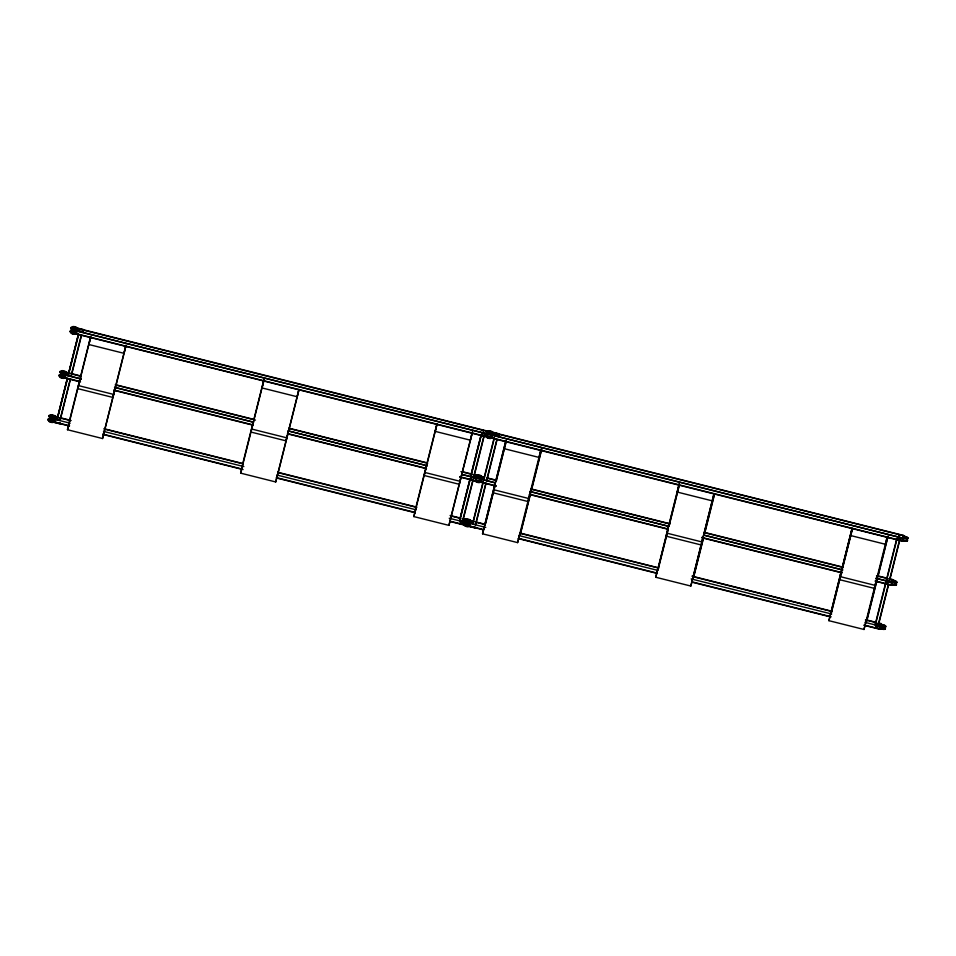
<?xml version="1.0" encoding="UTF-8"?>
<svg xmlns="http://www.w3.org/2000/svg" width="956" height="956" viewBox="0 0 956 956"><rect width="100%" height="100%" fill="white"/><g stroke="black" fill="none" stroke-linecap="round" stroke-linejoin="round"><path stroke-width="1.43" d="M468.38 521.199L469.253 521.749L466.205 520.936L469.241 521.57L468.237 524.354M477.558 480.557L479.542 480.426M480.259 477.94C478.37 474.845 475.933 478.478 480.366 477.558A2.318 0.681 14.1 0 1 480.127 478.526L479.589 480.677L475.61 480.569M490.703 436.51L488.934 436.545M490.344 432.877L491.456 433.438A2.318 0.681 14.1 0 1 491.229 434.418L482.744 433.176L482.171 435.494L490.679 436.569L491.432 433.367L489.054 432.53L488.408 432.817L489.412 433.45L498.829 435.852L489.603 434.096A3.477 1.028 14.1 0 1 486.461 432.399A3.477 1.028 14.1 0 1 489.149 431.909M883.906 628.63L875.553 627.913L876.138 625.606L884.611 626.837A2.318 0.681 14.1 0 0 884.85 625.857C875.051 623.515 889.678 626.24 884.049 629.012A2.318 0.681 14.1 0 0 884.79 628.367M892.725 584.618C896.071 586.865 897.445 579.802 893.298 580.854C893.86 583.602 900.994 581.284 889.558 579.264M906.276 540.642C910.494 537.858 899.966 535.91 907.017 537.583A2.318 0.681 14.1 0 1 906.802 538.634L898.329 537.392L897.744 539.71L906.264 540.785A2.318 0.681 14.1 0 0 906.778 539.985M69.465 426.053L53.548 422.062L54.946 416.398L57.539 417.043M64.65 377.967L66.048 372.302L64.65 377.967L80.519 381.946M76.504 330.848L487.357 433.881L486.604 436.892L75.739 333.859L77.149 328.195L488.002 431.228L487.321 434.024L76.468 330.991M52.006 416.015A3.477 1.028 14.1 0 0 48.684 416.278A3.477 1.028 14.1 0 0 51.827 418.083L56.763 419.314L57.372 416.804L53.058 415.729M61.519 371.681A3.477 1.028 14.1 0 0 59.87 372.458A3.477 1.028 14.1 0 0 62.929 373.975L67.864 375.218L68.342 373.222M57.181 419.708L67.529 378.612L70.23 379.293L59.881 420.377L57.181 419.708L57.79 417.186M68.892 373.079L68.282 375.6L78.619 334.516M59.881 420.377L60.491 417.856M60.742 417.856L60.097 420.509L70.541 378.863M71.831 373.748L71.186 376.401L81.535 335.305M54.839 420.473L51.421 419.612A3.477 1.028 14.1 0 0 47.812 419.768A3.477 1.028 14.1 0 0 50.943 421.608L60.037 423.89L60.264 422.994M73.242 327.645A3.477 1.028 14.1 0 0 70.899 328.231A3.477 1.028 14.1 0 0 74.03 329.88L83.124 332.15L83.734 329.653L75.201 327.514M69.585 420.987L69.621 420.078M125.929 346.048L102.555 438.529L67.47 429.734L69.788 420.174M80.686 376.879L80.71 375.971L64.47 371.705M80.878 376.078L77.818 388.638L112.892 397.433L115.963 384.874M90.892 336.345L88.908 344.53L123.993 353.326L125.965 345.14M102.555 438.529L104.861 428.969M105.052 428.969L104.67 429.782L114.648 390.108M242.764 464.413L242.788 463.505M298.917 389.427L275.722 481.955L240.649 473.148L242.955 463.6M253.854 420.305L253.89 419.397L116.154 384.862L115.76 385.674L125.75 346M254.057 419.505L250.986 432.064L286.059 440.859L289.13 428.3M264.059 379.771L262.075 387.957L297.161 396.752L298.81 389.929M275.722 481.955L278.029 472.395M277.838 473.208L278.22 472.395M288.927 429.101L289.321 428.288L427.093 462.835L427.069 463.744M415.968 507.851L416.003 506.943M472.515 432.052L448.938 525.382L413.852 516.587L416.171 507.039M427.26 462.931L424.201 475.502L459.274 484.298L462.346 471.738M436.94 424.572L435.291 431.395L470.364 440.19L472.348 432.004L462.142 472.539L462.537 471.726L471.272 473.913L470.639 476.566L481.298 434.287L471.272 473.913M448.938 525.382L451.244 515.834M451.435 515.822L451.053 516.646L461.222 476.16M469.802 479.769L459.537 520.673L470.029 479.04M459.776 520.662L470.113 479.577L472.826 480.247L462.477 521.343L459.776 520.662L460.386 518.14M471.487 474.045L470.878 476.566L481.466 434.371M471.117 479.434L471.655 477.283L480.127 478.526M462.477 521.343L463.086 518.821M474.188 474.714L473.579 477.235L484.166 435.04M449.941 521.474L464.413 525.095L465.046 522.442L469.026 522.621A2.318 0.681 14.1 0 0 469.265 521.641L469.276 521.665M465.13 522.239L465.811 519.431L463.337 518.809L462.692 521.462L473.029 480.378M484.405 435.04L473.782 477.367L474.427 474.714L476.901 475.323L476.231 478.131L461.76 474.499M481.621 476.518L480.94 479.315L495.411 482.947M472.336 523.53L472.945 521.02L468.022 519.789A3.477 1.028 14.1 0 0 464.401 519.933A3.477 1.028 14.1 0 0 467.544 521.785L472.467 523.016L467.412 522.299A3.477 1.028 14.1 0 1 464.269 520.494A3.477 1.028 14.1 0 1 467.592 520.231M473.16 521.271L472.515 523.924L483.15 481.597M478.048 476.004A3.477 1.028 14.1 0 0 475.371 476.494A3.477 1.028 14.1 0 0 478.502 478.191L483.437 479.434L483.915 477.438M483.103 482.828L485.803 483.509L475.467 524.593L472.766 523.924L473.375 521.402M475.467 524.593L476.076 522.072M476.315 522.072L475.67 524.725L486.078 483.067M487.166 477.976L486.556 480.498L496.893 439.401M463.529 524.402A3.477 1.028 14.1 0 0 466.516 525.824L475.622 528.106L475.837 527.21M498.697 436.366L499.307 433.869L490.786 431.73M541.012 449.284L517.614 542.614L482.541 533.818L494.838 484.584M485.17 525.202L485.194 524.294L470.531 520.614L469.85 523.422L485.768 527.413M482.541 533.818L505.927 440.489M506.25 441.421L496.26 481.095L496.295 480.187L487.369 477.952L486.771 480.617L497.108 439.521M528.716 498.506L493.643 489.711L505.628 441.803M496.26 481.095L496.463 480.294M517.614 542.614L519.933 533.054M530.616 493.511L520.423 534.045L520.446 533.185M531.022 488.958L527.951 501.518L492.878 492.722M520.423 534.045L520.638 533.185M541.717 449.404L531.524 489.938L531.536 489.09M541.036 449.236L539.053 457.422L503.979 448.627M531.524 489.938L531.727 489.078L669.463 523.613L669.427 524.521L679.417 484.847M713.869 494.133L690.83 586.052L655.756 577.257L658.063 567.697M658.361 567.721L658.158 568.581L667.778 530.329M669.164 523.601L666.093 536.161L701.166 544.956M669.427 524.521L669.63 523.721M679.166 483.867L677.195 492.053L712.268 500.86L701.931 541.944L666.846 533.149M690.83 586.052L702.768 538.24M703.58 537.798L693.59 577.472L693.614 576.611M693.59 577.472L693.805 576.611M712.268 500.86L713.917 494.037M714.67 493.69L704.692 533.364L704.703 532.516M704.692 533.364L704.895 532.504L842.678 567.051L842.642 567.96M887.037 537.559L863.997 629.478L828.924 620.683L840.862 572.871M841.722 571.58L831.553 612.067L831.577 611.159M828.924 620.683L851.951 528.764M831.553 612.067L831.744 611.254M875.098 585.371L840.013 576.576L852.011 528.656M863.997 629.478L866.315 619.918M876.999 580.364L866.805 620.91L866.817 620.05M877.405 575.823L874.334 588.382L839.26 579.587M866.805 620.91L867.02 620.038M888.088 536.268L877.907 576.803L877.919 575.954M887.084 537.463L885.435 544.287L850.362 535.48M877.907 576.803L878.11 575.942L886.857 578.129L886.212 580.782L896.836 538.455M875.361 624.877L885.698 583.793L888.399 584.463L878.062 625.559L875.361 624.877L875.971 622.356M887.06 578.26L886.451 580.782L897.051 538.587M886.69 583.65L887.228 581.499L895.7 582.742A2.318 0.681 14.1 0 0 895.939 581.762M878.062 625.559L878.672 623.037M880.703 626.455L881.384 623.647L878.911 623.025L878.265 625.678L888.602 584.594M890 578.918L892.486 579.539L891.805 582.347L875.887 578.356M903.575 535.444L902.894 538.24L492.041 435.207L492.722 432.411L903.575 535.444L902.177 541.108L491.324 438.075L492.077 435.064L902.942 538.097M50.943 421.608L51.074 421.094A3.477 1.028 14.1 0 1 47.943 419.254A3.477 1.028 14.1 0 1 51.552 419.098L54.97 419.959M51.827 418.083L56.763 419.314M67.099 378.229L62.176 376.987A3.477 1.028 14.1 0 1 59.033 375.146A3.477 1.028 14.1 0 1 62.654 375.003L65.426 375.696M62.929 373.975C70.326 371.884 51.66 372.553 67.984 374.692L67.864 375.218M78.201 334.122L73.265 332.891A3.477 1.028 14.1 0 1 70.135 331.051A3.477 1.028 14.1 0 1 73.743 330.895L76.827 331.672M74.03 329.88C82.18 327.358 57.205 328.972 83.256 331.636L83.124 332.15M53.548 422.062L54.946 416.398M75.739 333.859L77.149 328.195M57.372 416.804L54.157 416.553M67.207 378.803L56.942 419.708L67.278 378.624M78.308 334.696L68.043 375.612L78.38 334.516M70.983 376.282L81.32 335.186M69.406 420.939L79.599 380.404M80.507 376.843L90.485 337.169M67.47 429.734L90.665 337.205M242.573 464.365L252.766 423.831M253.675 420.258L263.868 379.723M240.649 473.148L264.035 379.831M278.017 473.256L287.995 433.582M289.118 429.148L299.097 389.474M415.788 507.803L425.982 467.269M426.89 463.696L436.868 424.022M413.852 516.587L437.047 424.07M483.15 431.467L483.425 430.367M464.413 525.095L465.811 519.431M476.59 476.566L476.901 475.323M487.656 432.602L488.002 431.228M450.013 521.187L464.664 524.868L465.202 522.717L469.348 522.836A2.88 0.848 14.1 0 0 469.659 521.618L468.942 521.259M459.669 476.721L475.753 480.772L476.303 478.621L480.438 478.729A2.88 0.848 14.1 0 0 480.76 477.51L480.27 477.271M74.377 333.369C75.667 335.257 69.047 332.449 73.194 332.939L486.855 436.665L487.393 434.514L491.539 434.633A2.88 0.848 14.1 0 0 491.85 433.415M466.516 525.824L466.648 525.31A3.477 1.028 14.1 0 1 464.329 524.414M482.672 482.445L477.749 481.203A3.477 1.028 14.1 0 1 475.67 480.45M478.502 478.191L478.633 477.677A3.477 1.028 14.1 0 1 475.49 475.885A3.477 1.028 14.1 0 1 478.813 475.61M493.774 438.338L488.839 437.107A3.477 1.028 14.1 0 1 487.034 436.474A2.318 0.681 14.1 0 0 490.44 437.513A2.318 0.681 14.1 0 0 490.416 436.402M489.603 434.096L489.735 433.57A3.477 1.028 14.1 0 1 486.592 431.73A3.477 1.028 14.1 0 1 490.213 431.586M469.372 522.836L468.81 524.987L464.664 524.868M475.753 480.772L479.9 480.88L480.462 478.729M486.855 436.665L491.002 436.784L491.838 433.403L490.906 432.937M469.886 523.267L469.133 526.278L483.593 529.911M472.945 521.02L472.826 521.546C455.809 517.961 475.084 520.028 467.878 520.231M483.437 479.434L478.633 477.677M493.953 438.732L483.617 479.828L484.262 477.175L479.422 475.765M472.766 523.924L483.354 481.728M483.856 479.816L494.455 437.621M484.991 525.155L494.826 486.042M496.08 481.047L506.274 440.513M485.529 523.78L494.79 486.939M520.243 533.998L530.425 493.511M531.345 489.89L541.514 449.416M655.756 577.257L679.142 483.927M669.248 524.474L679.238 484.8M667.802 530.974L658.337 568.629L658.529 567.816L519.694 532.946M693.411 577.424L703.401 537.75M704.512 533.317L714.49 493.643M831.373 612.019L841.555 571.485M842.463 567.912L852.453 528.238M843.001 566.55L852.274 529.708M866.626 620.862L876.807 580.376M877.728 576.755L887.897 536.28M885.734 582.562L875.11 624.889L875.756 622.237L865.622 619.691M898.736 535.683L899.01 534.583M889.152 581.451L899.751 539.256M889.367 581.571L899.99 539.244M881.384 623.647L879.986 629.311L864.069 625.32M892.486 579.539L891.088 585.215L875.326 581.26M864.14 625.045L880.237 629.084L880.775 626.933L884.921 627.052A2.88 0.848 14.1 0 0 885.232 625.833L877.99 623.085M881.492 623.969L880.954 626.12L881.886 626.574M875.242 580.937L891.339 584.988L891.876 582.837L896.023 582.945M892.354 580.806L892.593 579.862L876.497 575.835M488.839 437.107L902.428 540.881L902.978 538.73L907.113 538.837A2.88 0.848 14.1 0 0 907.435 537.63L903.695 535.754L490.655 432.243M903.42 536.83L903.695 535.754M880.237 629.084L884.384 629.203L885.22 625.822M891.339 584.988L895.485 585.096L896.322 581.726L892.593 579.862M902.428 540.881L906.575 541L907.411 537.619M491.444 433.546L489.819 433.57M479.589 480.653L479.613 480.617A2.318 0.681 14.1 0 0 480.426 480.223M465.225 525.322C464.688 526.302 468.978 527.031 467.759 525.788M490.655 436.593L490.691 436.557A2.318 0.681 14.1 0 0 491.48 436.032M891.195 584.785L895.115 584.642M884.001 629.048L881.396 628.594M487.357 437.143C486.963 438.135 491.276 438.744 489.962 437.585M466.05 524.497L468.464 524.796A2.318 0.681 14.1 0 0 469.336 524.366M906.24 540.809L904.089 540.618M476.578 481.155L477.594 482.194L478.956 481.752M468.488 524.772L459.979 523.697L460.553 521.39L465.058 522.514M75.201 327.956C78.643 328.004 71.891 325.673 73.684 327.502A2.318 0.681 14.1 0 1 76.719 329.007A2.318 0.681 14.1 0 1 73.062 328.601A2.318 0.681 14.1 0 1 73.684 327.55L75.644 328.171M479.386 476.231C485.182 475.753 468.309 474.272 484.453 477.522M50.859 421.106C46.952 420.664 53.345 423.484 52.186 421.572M62.51 377.154C58.005 376.078 63.825 379.448 63.383 377.536M73.194 332.939L74.15 333.25M52.054 417.557C56.99 417.856 47.681 415.334 51.911 417.521A3.477 1.028 14.1 0 1 48.816 415.764A3.477 1.028 14.1 0 1 52.138 415.502M76.217 328.314L488.349 431.658M482.708 433.343L487.393 434.514M898.293 537.559L902.978 538.73M77.006 332.258C64.231 328.756 79.396 334.731 73.708 331.469A3.477 1.028 14.1 0 0 70.003 331.565A3.477 1.028 14.1 0 0 73.134 333.405M64.638 372.302L68.868 373.306M71.76 374.035L80.447 376.21M115.162 384.91L255.491 420.102M288.772 428.443L427.655 463.278M460.923 471.619L477.486 475.873M487.345 478.251L496.021 480.426M530.747 489.125L669.618 523.96M704.345 532.659L843.228 567.494M473.698 474.989L477.462 476.088M65.402 374.955L81.284 378.935M114.565 387.276L253.519 422.122M288.258 430.833L427.213 465.68M461.951 474.391L476.267 477.988L475.502 480.999L459.74 477.044M495.411 482.78L480.988 479.171L480.223 482.183L496.092 486.162M530.15 491.492L669.104 526.338M703.831 535.049L842.786 569.895M876.078 578.249L891.84 582.192M65.367 375.099L81.284 379.09M114.553 387.431L253.436 422.265M288.162 430.965L427.033 465.799M530.138 491.647L669.009 526.481M703.736 535.181L842.618 570.015M471.619 477.438L476.303 478.621M887.192 581.654L891.876 582.837M65.606 376.294L62.522 375.517A3.477 1.028 14.1 0 0 58.902 375.66A3.477 1.028 14.1 0 0 62.044 377.5M480.868 480.426L481.489 480.581M62.176 376.987L79.181 381.313M113.907 390.012L252.79 424.846M287.505 433.546L426.388 468.38M477.749 481.203L496.212 485.887M529.481 494.228L668.363 529.062M701.632 537.403L841.961 572.596M113.812 390.287L252.766 425.133M287.505 433.845L426.46 468.691M529.385 494.503L668.34 529.349M701.632 537.702L842.033 572.907M78.571 385.627L113.644 394.422M251.739 429.053L286.812 437.848M424.954 472.491L460.027 481.286M60.694 417.844L70.864 420.389M104.156 428.742L243.111 463.588M277.849 472.3L416.804 507.146M450.097 515.487L460.23 518.033M691.929 576.133L832.329 611.35M54.886 416.685L70.792 420.676M104.073 429.017L242.955 463.839M277.67 472.551L416.553 507.373M451.268 516.085L459.955 518.26M462.118 518.797L466.158 519.861M470.46 520.9L473.351 521.618M476.243 522.346L484.931 524.521M519.646 533.233L658.529 568.055M693.243 576.767L832.126 611.589M865.407 619.942L875.529 622.476M462.322 519.012L466.146 520.088M878.182 623.3L884.85 625.857M54.277 419.206L70.182 423.197M103.475 431.383L243.876 466.588M277.061 475.072L416.111 509.787M449.212 518.248L466.05 522.454M519.048 535.599L658.003 570.445M691.188 578.93L831.696 614.003M864.989 622.344L880.739 626.3M460.517 521.546L465.202 522.717M876.09 625.762L880.775 626.933M51.074 421.094L60.168 423.377M466.648 525.31L475.741 527.592M53.62 421.787L69.537 425.779M102.806 434.12L241.689 468.942M276.415 477.653L415.298 512.476M469.205 526.003L483.664 529.624M518.391 538.336L657.262 573.158M691.989 581.869L830.872 616.692M102.734 434.394L243.063 469.587M276.344 477.94L415.227 512.763M518.319 538.61L657.202 573.445M691.917 582.144L830.8 616.978M903.468 535.874L907.041 537.654M880.739 626.228L881.623 626.67M479.255 476.984L480.366 477.546M465.381 521.904L466.074 522.251M884.79 628.044A2.88 0.848 14.1 0 1 884.408 629.203M896.214 584.164A2.88 0.848 14.1 0 1 895.497 585.096M896.334 581.726A2.88 0.848 14.1 0 1 896.035 582.945M895.688 584.092A2.318 0.681 14.1 0 1 895.163 584.893M906.885 539.782A2.88 0.848 14.1 0 1 906.599 540.988M906.73 540.451A2.318 0.681 14.1 0 1 906.228 541.216A2.318 0.681 14.1 0 1 903.384 540.594M895.629 584.558A2.318 0.681 14.1 0 1 895.043 585.323A2.318 0.681 14.1 0 1 892.115 584.606M884.408 628.57A2.318 0.681 14.1 0 1 883.858 629.418A2.318 0.681 14.1 0 1 880.715 628.534M480.151 480.426A2.318 0.681 14.1 0 1 479.374 481.107A2.318 0.681 14.1 0 1 476.53 480.39M479.673 481.848A2.318 0.681 14.1 0 1 478.801 482.601A2.318 0.681 14.1 0 1 475.73 481.633A2.318 0.681 14.1 0 1 476.602 480.88M477.618 481.716A3.477 1.028 14.1 0 1 474.75 480.426M479.123 480.414A2.318 0.681 14.1 0 1 479.255 481.621A2.318 0.681 14.1 0 1 475.741 480.39M468.834 524.354A2.318 0.681 14.1 0 1 468.368 525.202A2.318 0.681 14.1 0 1 465.273 524.402M468.679 526.039A2.318 0.681 14.1 0 1 467.699 526.708A2.318 0.681 14.1 0 1 464.759 525.824A2.318 0.681 14.1 0 1 465.13 524.975M464.198 523.063A3.477 1.028 14.1 0 1 466.193 523.123M467.627 524.366A2.318 0.681 14.1 0 1 469.049 525.513A2.318 0.681 14.1 0 1 466.612 525.501A2.318 0.681 14.1 0 1 464.592 524.354M491.324 436.414A2.318 0.681 14.1 0 1 490.476 437A2.318 0.681 14.1 0 1 487.811 436.378M488.719 437.621A3.477 1.028 14.1 0 1 485.995 436.462M490.165 437.394A2.318 0.681 14.1 0 1 490.548 438.481A2.318 0.681 14.1 0 1 487.309 437.824A2.318 0.681 14.1 0 1 487.154 436.784M469.838 524.366A2.88 0.848 14.1 0 1 468.822 524.987M480.904 480.223A2.88 0.848 14.1 0 1 479.924 480.88M491.886 436.617A2.88 0.848 14.1 0 1 491.014 436.784M491.862 435.948A2.88 0.848 14.1 0 1 492.077 436.402M64.195 377.716A2.318 0.681 14.1 0 1 62.391 378.277A2.318 0.681 14.1 0 1 59.893 376.903A2.318 0.681 14.1 0 1 63.096 377.118M63.06 373.461A3.477 1.028 14.1 0 1 59.917 371.621A3.477 1.028 14.1 0 1 63.538 371.466M53.094 421.823A2.318 0.681 14.1 0 1 51.373 422.397A2.318 0.681 14.1 0 1 48.78 421.046A2.318 0.681 14.1 0 1 51.803 421.142M74.15 329.354A3.477 1.028 14.1 0 1 71.019 327.514A3.477 1.028 14.1 0 1 74.64 327.37M75.07 333.441A2.318 0.681 14.1 0 1 73.648 334.206A2.318 0.681 14.1 0 1 71.019 332.76A2.318 0.681 14.1 0 1 74.58 333.178M49.879 419.732L52.938 420.509L49.891 419.696M51.015 415.215L51.493 415.705A2.318 0.681 14.1 0 1 54.516 417.21A2.318 0.681 14.1 0 1 50.859 416.804A2.318 0.681 14.1 0 1 51.493 415.752L54.074 415.944L51.015 415.215M60.969 375.636L64.028 376.401L60.969 375.636M62.104 371.119L62.594 371.609A2.318 0.681 14.1 0 1 65.617 373.115A2.318 0.681 14.1 0 1 61.961 372.709A2.318 0.681 14.1 0 1 62.594 371.645L65.175 371.836L62.128 371.071M488.779 431.228L489.257 431.718A2.318 0.681 14.1 0 1 492.292 433.223A2.318 0.681 14.1 0 1 488.635 432.817A2.318 0.681 14.1 0 1 489.257 431.765L491.85 431.957L488.803 431.192M904.077 537.547A2.318 0.681 14.1 0 0 907.734 537.953A2.318 0.681 14.1 0 0 904.711 536.495A2.318 0.681 14.1 0 0 904.077 537.547M892.988 581.654A2.318 0.681 14.1 0 0 896.644 582.061A2.318 0.681 14.1 0 0 893.609 580.591A2.318 0.681 14.1 0 0 892.988 581.654M881.886 625.75A2.318 0.681 14.1 0 0 885.543 626.156A2.318 0.681 14.1 0 0 882.519 624.698A2.318 0.681 14.1 0 0 881.886 625.75M477.414 477.438A2.318 0.681 14.1 0 0 481.059 477.845A2.318 0.681 14.1 0 0 478.036 476.387A2.318 0.681 14.1 0 0 477.414 477.438M477.534 476.925A2.318 0.681 14.1 0 0 481.191 477.331A2.318 0.681 14.1 0 0 478.167 475.861A2.318 0.681 14.1 0 0 477.534 476.925M477.785 475.933A2.318 0.681 14.1 0 0 481.442 476.339A2.318 0.681 14.1 0 0 478.418 474.881A2.318 0.681 14.1 0 0 477.785 475.933M488.504 433.331A2.318 0.681 14.1 0 0 492.161 433.737A2.318 0.681 14.1 0 0 489.137 432.279A2.318 0.681 14.1 0 0 488.504 433.331M488.886 431.825A2.318 0.681 14.1 0 0 492.543 432.231A2.318 0.681 14.1 0 0 489.508 430.774A2.318 0.681 14.1 0 0 488.886 431.825M466.313 521.546A2.318 0.681 14.1 0 0 469.97 521.94A2.318 0.681 14.1 0 0 466.934 520.482A2.318 0.681 14.1 0 0 466.313 521.546M466.695 520.04A2.318 0.681 14.1 0 0 470.352 520.434A2.318 0.681 14.1 0 0 467.317 518.977A2.318 0.681 14.1 0 0 466.695 520.04M466.444 521.02A2.318 0.681 14.1 0 0 470.101 521.426A2.318 0.681 14.1 0 0 467.066 519.968A2.318 0.681 14.1 0 0 466.444 521.02M61.076 376.234A2.318 0.681 14.1 0 0 64.733 376.64A2.318 0.681 14.1 0 0 61.698 375.182A2.318 0.681 14.1 0 0 61.076 376.234M60.945 376.748A2.318 0.681 14.1 0 0 64.602 377.154A2.318 0.681 14.1 0 0 61.566 375.696A2.318 0.681 14.1 0 0 60.945 376.748M61.829 373.222A2.318 0.681 14.1 0 0 65.486 373.629A2.318 0.681 14.1 0 0 62.463 372.171A2.318 0.681 14.1 0 0 61.829 373.222M62.212 371.717A2.318 0.681 14.1 0 0 65.868 372.123A2.318 0.681 14.1 0 0 62.833 370.665A2.318 0.681 14.1 0 0 62.212 371.717M49.975 420.341A2.318 0.681 14.1 0 0 53.632 420.736A2.318 0.681 14.1 0 0 50.608 419.278A2.318 0.681 14.1 0 0 49.975 420.341M49.843 420.855A2.318 0.681 14.1 0 0 53.5 421.261A2.318 0.681 14.1 0 0 50.477 419.792A2.318 0.681 14.1 0 0 49.843 420.855M72.931 329.115A2.318 0.681 14.1 0 0 76.588 329.521A2.318 0.681 14.1 0 0 73.552 328.063A2.318 0.681 14.1 0 0 72.931 329.115M73.313 327.609A2.318 0.681 14.1 0 0 76.958 328.016A2.318 0.681 14.1 0 0 73.935 326.558A2.318 0.681 14.1 0 0 73.313 327.609M50.74 417.33A2.318 0.681 14.1 0 0 54.384 417.724A2.318 0.681 14.1 0 0 51.361 416.266A2.318 0.681 14.1 0 0 50.74 417.33M51.11 415.824A2.318 0.681 14.1 0 0 54.767 416.219A2.318 0.681 14.1 0 0 51.743 414.761A2.318 0.681 14.1 0 0 51.11 415.824M72.166 332.126A2.318 0.681 14.1 0 0 75.823 332.533A2.318 0.681 14.1 0 0 72.799 331.075A2.318 0.681 14.1 0 0 72.166 332.126M72.047 332.652A2.318 0.681 14.1 0 0 75.691 333.058A2.318 0.681 14.1 0 0 72.668 331.589A2.318 0.681 14.1 0 0 72.047 332.652"/></g></svg>
